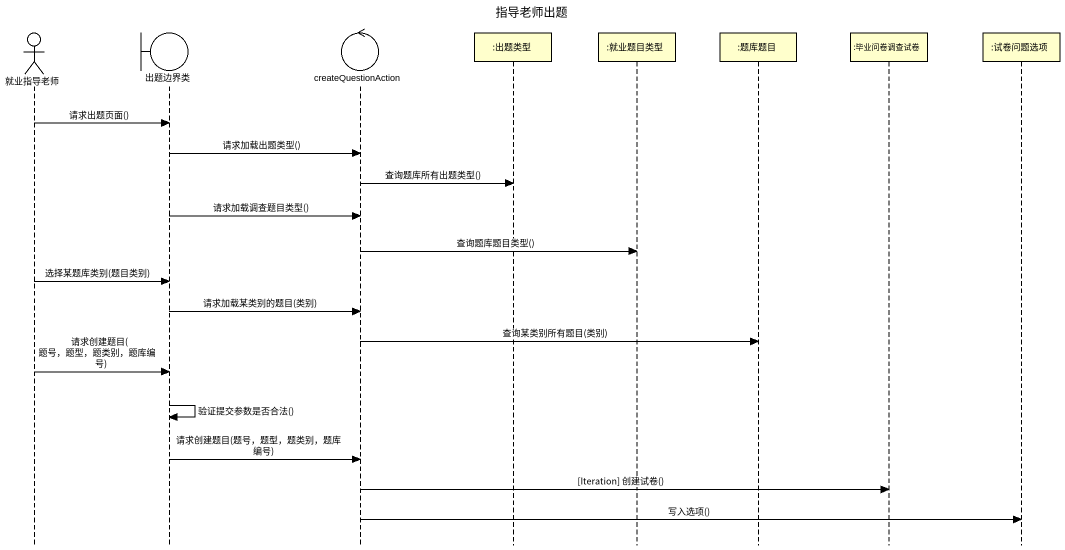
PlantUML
@startuml
title 指导老师出题
hide footbox
actor 就业指导老师
boundary 出题边界类
control createQuestionAction
participant ":出题类型" as 出题类型
participant ":就业题目类型" as 就业题目类型
participant ":题库题目" as 题库题目
participant ":毕业问卷调查试卷" as 毕业问卷调查试卷
participant ":试卷问题选项" as 试卷问题选项

就业指导老师 -> 出题边界类 : 请求出题页面()
出题边界类 -> createQuestionAction : 请求加载出题类型()
createQuestionAction -> 出题类型 : 查询题库所有出题类型()
出题边界类 -> createQuestionAction : 请求加载调查题目类型()
createQuestionAction -> 就业题目类型 : 查询题库题目类型()
就业指导老师 -> 出题边界类 : 选择某题库类别(题目类别)
出题边界类 -> createQuestionAction : 请求加载某类别的题目(类别)
createQuestionAction -> 题库题目 : 查询某类别所有题目(类别)
就业指导老师 -> 出题边界类 : 请求创建题目(题号，题型，题类别，题库编号)
出题边界类 -> 出题边界类 : 验证提交参数是否合法()
出题边界类 -> createQuestionAction : 请求创建题目(题号，题型，题类别，题库编号)
createQuestionAction -> 毕业问卷调查试卷 : [Iteration] 创建试卷()
createQuestionAction -> 试卷问题选项 : 写入选项()
@enduml
